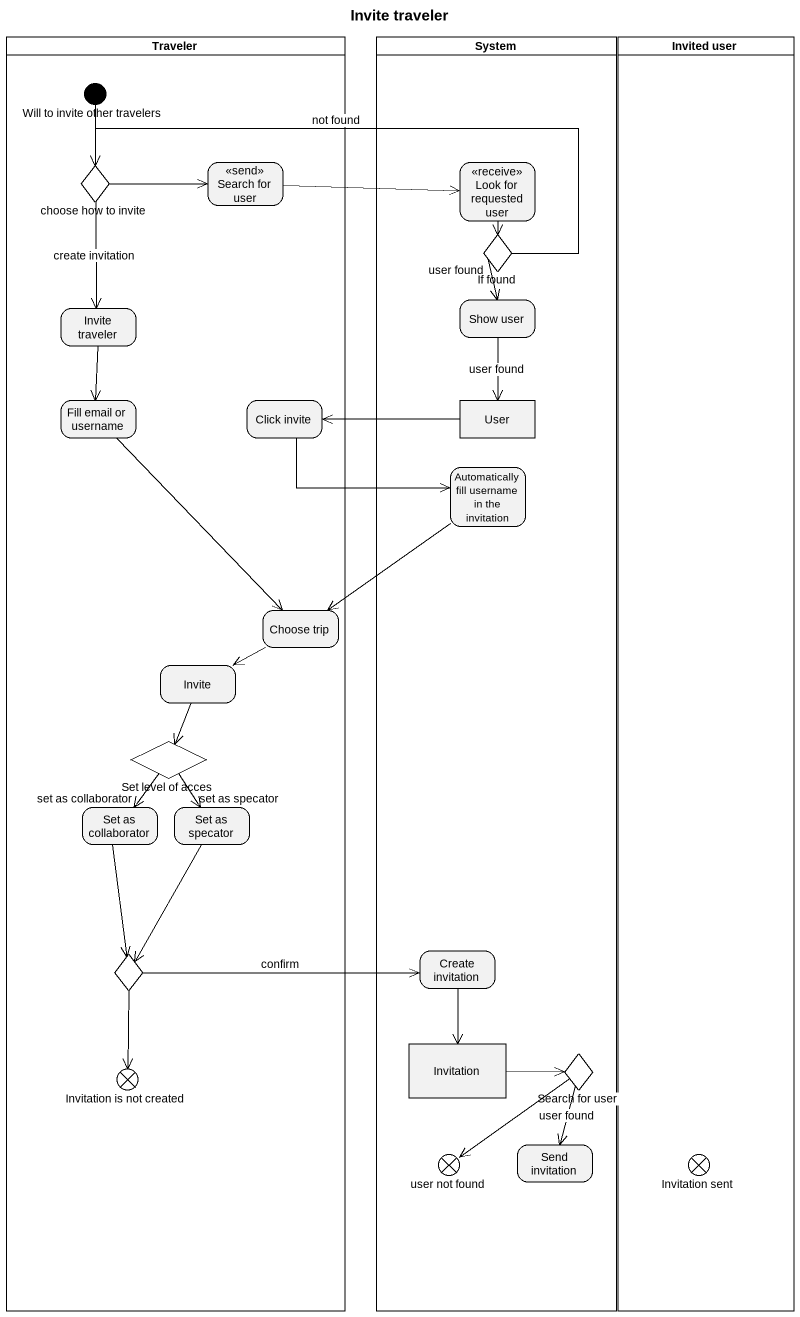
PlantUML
@startuml
title Invite traveler
hide empty description
state Traveler <<partition>> {
  state "Will to invite other travelers" as Will_to_invite_other <<start>>
  state "choose how to invite" as choose_how_to_invite <<choice>>
  state "Search for user" as Search_for_user <<send>>
  state "Invite traveler" as Invite_traveler
  state "Fill email or username" as Fill_email_or_username
  state "Click invite" as Click_invite
  state "Choose trip" as Choose_trip
  state Invite
  state "Set level of acces" as Set_level_of_acces <<choice>>
  state "Set as collaborator" as Set_as_collaborator
  state "Set as specator" as Set_as_specator
  state choice1 <<choice>>
  state "Invitation is not created" as Invitation_is_not_created <<end>>
}
state System <<partition>> {
  state "Look for requested user" as Look_for_requested_user <<receive>>
  state "If found" as If_found <<choice>>
  state "Show user" as Show_user
  state User <<object>>
  state "Automatically fill username in the invitation" as Automatically_fill_username
  state "Create invitation" as Create_invitation
  state Invitation <<object>>
  state "Search for user" as Search_for_user_2 <<choice>>
  state "Send invitation" as Send_invitation
  state "user not found" as user_not_found <<end>>
}
state "Invited user" as Invited_user <<partition>> {
  state "Invitation sent" as Invitation_sent <<end>>
}
Will_to_invite_other --> choose_how_to_invite
choose_how_to_invite -right-> Search_for_user
choose_how_to_invite --> Invite_traveler : create invitation
Search_for_user -right-> Look_for_requested_user
Look_for_requested_user --> If_found
If_found -left-> choose_how_to_invite : not found
If_found --> Show_user : user found
Invite_traveler --> Fill_email_or_username
Show_user --> User : user found
Fill_email_or_username --> Choose_trip
Click_invite -right-> Automatically_fill_username
User -left-> Click_invite
Automatically_fill_username --> Choose_trip
Choose_trip -left-> Invite
Invite --> Set_level_of_acces
Set_level_of_acces --> Set_as_collaborator : set as collaborator
Set_level_of_acces --> Set_as_specator : set as specator
Set_as_collaborator --> choice1
Set_as_specator --> choice1
choice1 -right-> Create_invitation : confirm
choice1 --> Invitation_is_not_created
Create_invitation --> Invitation
Invitation -right-> Search_for_user_2
Search_for_user_2 --> Send_invitation : user found
Search_for_user_2 --> user_not_found
@enduml
